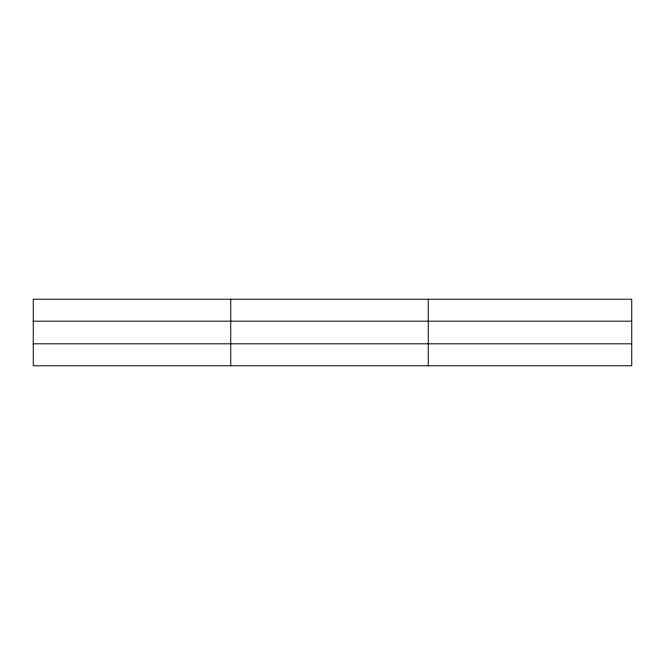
<?xml version="1.0" encoding="UTF-8"?>
<svg xmlns="http://www.w3.org/2000/svg" width="665" height="665" viewBox="0 0 665 665"><rect width="100%" height="100%" fill="white"/><g stroke="black" fill="none" stroke-linecap="round" stroke-linejoin="round"><path stroke-width="1" d="M230.755 299.225L230.755 365.775M428.26 299.225L428.26 365.775M631.75 321.187L631.75 299.225L33.25 299.225L33.25 365.775L631.75 365.775L631.75 321.187L33.25 321.187M33.25 343.813L631.75 343.813"/></g></svg>
